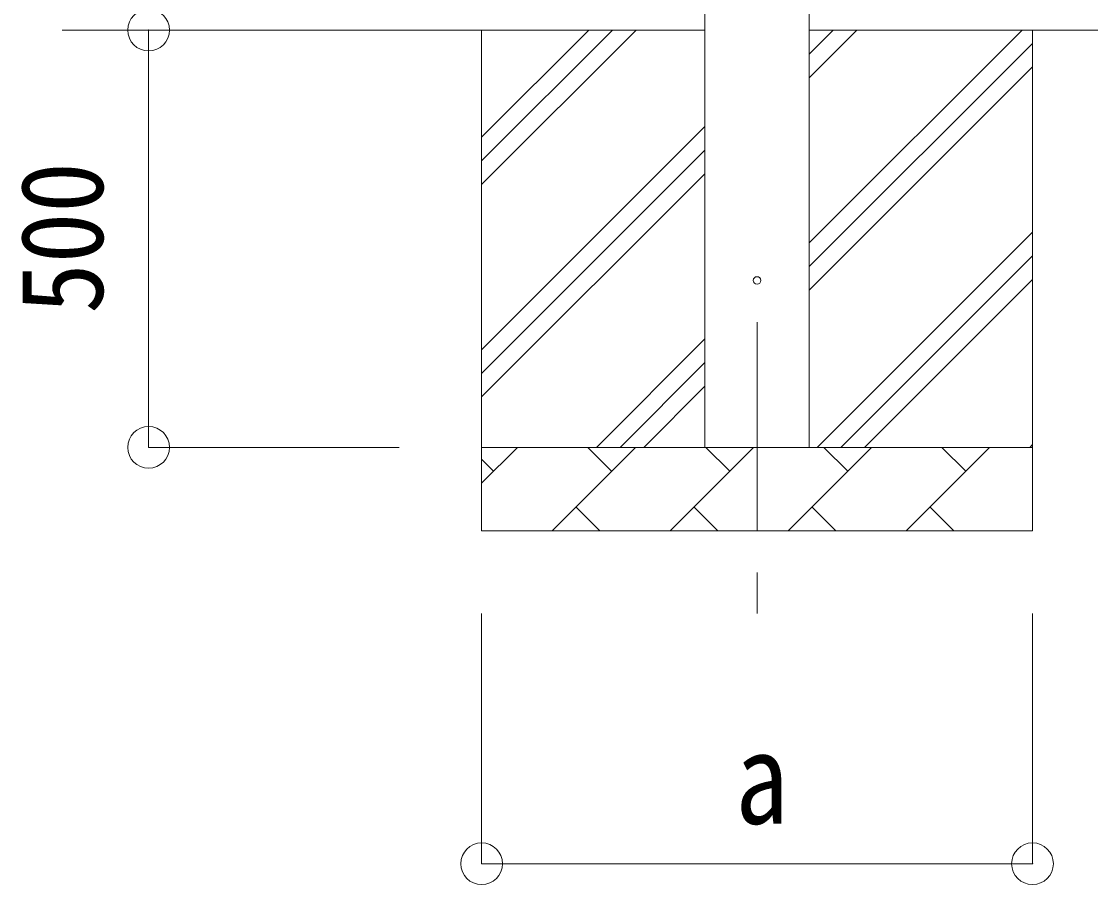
# Model space of a CAD drawing. Units: millimetres, scale not verified. Extents: x -88263 to 14131, y -29850 to 9646.
# Drawn here: x -9884 to -8603, y -1049 to -15 of the extents above; entities that cross this region are included whole.
import ezdxf
from ezdxf.enums import TextEntityAlignment as Align

# ---------------------------------------------------------------- set-up
doc = ezdxf.new("R2010")
doc.units = ezdxf.units.MM
doc.header["$LTSCALE"] = 50
doc.header["$PDMODE"] = 32
doc.header["$PDSIZE"] = 50
doc.linetypes.add('CHAIN1', pattern=[8, 5, -1, 1, -1])
for name, color, linetype, lineweight in [('0-2_建具', 4, 'Continuous', 9), ('0-4_設備', 7, 'Continuous', 9), ('0-6_手摺', 5, 'Continuous', 5)]:
    doc.layers.add(name, color=color, linetype=linetype, lineweight=lineweight)
doc.styles.add('ＭＳ ゴシック', font='')
doc.styles.get('ＭＳ ゴシック').set_extended_font_data('MS Gothic')

msp = doc.modelspace()

# ---------------------------------------------------------------- linework, layer by layer
at = {"layer": '0-2_建具'}
for p, q in [((-9064.99, -525.36), (-9064.99, 2329.64)), ((-8939.99, 2329.64), (-8939.99, -525.36))]:
    msp.add_line(p, q, dxfattribs=at)
at = {"layer": '0-2_建具', "color": 7, "linetype": 'CHAIN1'}
msp.add_line((-9002.49, -375.36), (-9002.49, -724.36), dxfattribs=at)
at = {"layer": '0-2_建具'}
msp.add_circle((-9002.49, -325.36), 4.5, dxfattribs=at)
at = {"layer": '0-4_設備'}
for p, q in [((-9064.99, -25.36), (-9834.99, -25.36)), ((-9332.49, -25.36), (-9332.49, -625.36)), ((-9332.49, -210.41), (-9147.44, -25.36)), ((-9332.49, -182.13), (-9175.73, -25.36)), ((-9332.49, -153.84), (-9204.01, -25.36)), ((-8939.99, -280.46), (-8684.89, -25.36)), ((-8939.99, -82.47), (-8882.88, -25.36)), ((-8939.99, -54.19), (-8911.17, -25.36)), ((-3791.99, -25.36), (-8939.99, -25.36)), ((-8672.49, -25.36), (-8672.49, -625.36)), ((-8939.99, -308.74), (-8672.49, -41.24)), ((-8939.99, -337.03), (-8672.49, -69.53)), ((-9332.49, -408.4), (-9064.99, -140.9)), ((-9332.49, -436.69), (-9064.99, -169.19)), ((-9332.49, -464.97), (-9064.99, -197.47)), ((-8930.33, -525.36), (-8672.49, -267.52)), ((-8902.05, -525.36), (-8672.49, -295.8)), ((-8873.77, -525.36), (-8672.49, -324.09)), ((-9194.89, -525.36), (-9064.99, -395.46)), ((-9166.61, -525.36), (-9064.99, -423.74)), ((-9138.32, -525.36), (-9064.99, -452.03)), ((-8675.78, -525.36), (-8672.49, -522.08)), ((-9332.49, -525.36), (-8672.49, -525.36)), ((-9332.49, -568.25), (-9289.6, -525.36)), ((-9248.18, -625.36), (-9148.18, -525.36)), ((-9176.73, -553.91), (-9205.28, -525.36)), ((-9106.76, -625.36), (-9006.76, -525.36)), ((-9035.31, -553.91), (-9063.86, -525.36)), ((-8965.33, -625.36), (-8865.33, -525.36)), ((-8893.89, -553.91), (-8922.44, -525.36)), ((-8823.91, -625.36), (-8723.91, -525.36)), ((-8752.47, -553.91), (-8781.02, -525.36)), ((-9318.15, -553.91), (-9332.49, -539.57)), ((-9219.62, -596.81), (-9191.07, -625.36)), ((-9078.2, -596.81), (-9049.65, -625.36)), ((-8936.78, -596.81), (-8908.23, -625.36)), ((-8795.36, -596.81), (-8766.81, -625.36)), ((-8672.49, -625.36), (-9332.49, -625.36))]:
    msp.add_line(p, q, dxfattribs=at)
at = {"layer": '0-6_手摺', "color": 6, "lineweight": 9}
for p, q in [((-9731.49, -25.36), (-9431.49, -25.36)), ((-9731.49, -25.36), (-9731.49, -525.36)), ((-9731.49, -525.36), (-9431.49, -525.36)), ((-9332.49, -1024.36), (-9332.49, -724.36)), ((-8672.49, -1024.36), (-8672.49, -724.36)), ((-9332.49, -1024.36), (-8672.49, -1024.36))]:
    msp.add_line(p, q, dxfattribs=at)
at = {"layer": '0-6_手摺', "color": 6}
for p in [(-9731.49, -25.36), (-9731.49, -525.36), (-9332.49, -1024.36), (-8672.49, -1024.36)]:
    msp.add_point(p, dxfattribs=at)

# ---------------------------------------------------------------- texts
at = {"layer": '0-6_手摺', "color": 7, "style": 'ＭＳ ゴシック', "width": 0.9}
msp.add_text('500', height=98.97, rotation=90, dxfattribs=at).set_placement((-9756.49, -365.36), align=Align.BOTTOM_LEFT)
at = {"layer": '0-6_手摺', "color": 7, "style": 'ＭＳ ゴシック', "width": 0.85}
msp.add_text('a', height=110, dxfattribs=at).set_placement((-9028.74, -1009.36), align=Align.BOTTOM_LEFT)

doc.saveas('drawing.dxf')
